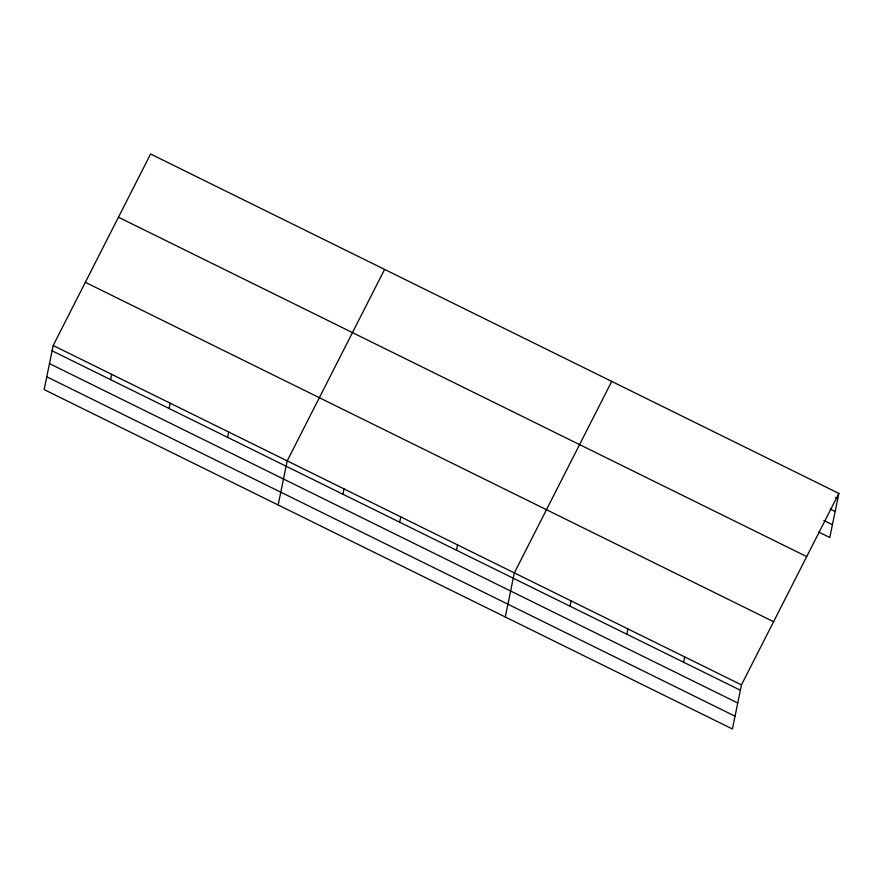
<?xml version="1.0" encoding="UTF-8"?>
<svg xmlns="http://www.w3.org/2000/svg" width="883" height="883" viewBox="0 0 883 883"><rect width="100%" height="100%" fill="white"/><g stroke="black" fill="none" stroke-linecap="round" stroke-linejoin="round"><path stroke-width="1.32" d="M53.201 345.496L44.15 389.591L732.404 728.983L741.455 684.888L838.85 493.409L150.596 154.017L53.201 345.496L741.455 684.888M110.607 379.668L111.7 374.348M169.117 408.52L170.209 403.189M227.615 437.361L228.708 432.041M278.156 504.988L287.207 460.893L384.602 269.414M342.902 494.215L343.995 488.895M399.679 522.217L400.772 516.886M456.456 550.219L457.549 544.888M505.286 616.985L514.336 572.89L611.72 381.412M570.021 606.213L571.113 600.893M626.809 634.215L627.901 628.895M683.585 662.217L684.678 656.897M838.85 493.409L829.799 537.504L818.684 532.03M835.285 497.515L837.757 498.729M830.197 509.094L835.13 511.533M823.784 520.451L832.426 524.712M118.454 217.207L806.709 556.599M85.342 282.306L773.596 621.709M52.108 350.816L740.362 690.219M49.481 363.608L737.735 703.011M46.777 376.798L735.031 716.19"/></g></svg>
